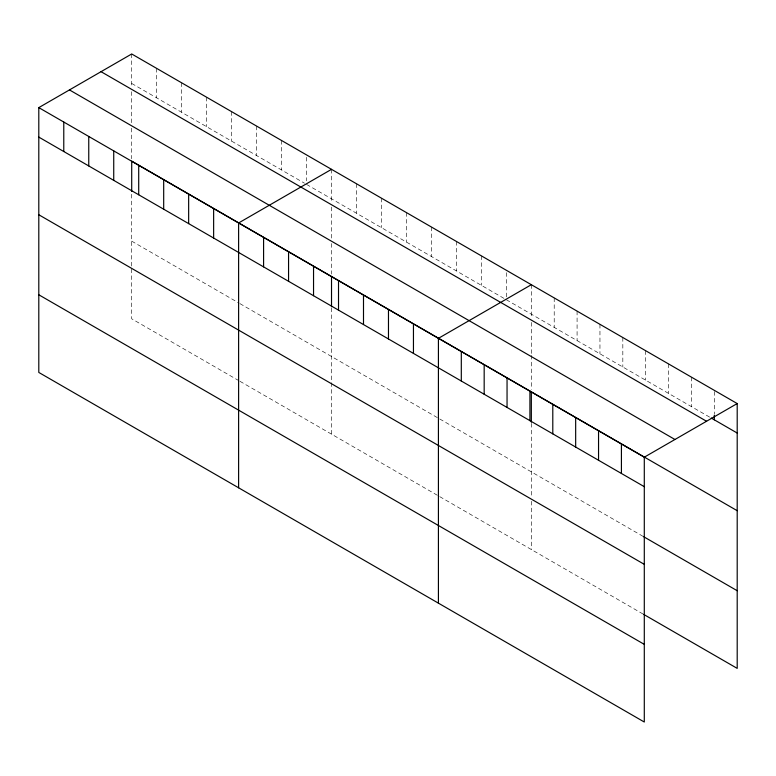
<?xml version="1.0" encoding="UTF-8"?>
<svg xmlns="http://www.w3.org/2000/svg" width="776" height="776" viewBox="0 0 776 776"><rect width="100%" height="100%" fill="white"/><g stroke="black" fill="none" stroke-linecap="round" stroke-linejoin="round"><path stroke-width="0.58" stroke-dasharray="3.88 2.91" d="M131.707 83.459L304.464 183.194M306.539 184.397L504.274 298.556M506.359 299.759L710.166 417.43M131.707 241.142L238.901 303.028M239.939 303.629L438.712 418.39M439.75 418.991L643.624 536.691M238.901 380.696L131.707 318.81L131.707 192.642M239.939 381.288L438.712 496.048M439.75 496.65L643.624 614.359M714.327 391.531L714.327 413.928M691.455 377.146L691.455 406.624M668.582 363.934L668.582 393.413M645.7 350.733L645.7 380.211M622.827 337.521L622.827 367M599.955 324.32L599.955 353.798M577.082 311.108L577.082 340.586M554.21 297.906L554.21 327.385M531.337 284.695L531.337 317.704M531.337 322.418L531.337 354.186M531.337 355.36L531.337 389.484M531.337 423.366L531.337 497.746M531.337 501.277L531.337 549.524M506.359 272.638L506.359 297.402M481.382 255.857L481.382 285.335M456.404 241.443L456.404 270.921M431.427 227.019L431.427 256.497M406.449 212.595L406.449 242.073M381.472 198.181L381.472 227.659M356.494 183.757L356.494 213.235M331.517 169.343L331.517 202.342M331.517 207.056L331.517 238.824M331.517 243.528L331.517 274.132M331.517 308.004L331.517 434.162M306.539 157.276L306.539 180.856M281.572 140.495L281.572 169.973M256.594 126.081L256.594 155.559M231.617 111.657L231.617 141.135M206.639 97.233L206.639 126.711M181.662 82.819L181.662 112.297M156.684 68.395L156.684 97.873M131.707 53.98L131.707 86.99M131.707 91.694L131.707 123.462M131.707 128.176L131.707 158.77"/><path stroke-width="1.16" d="M38.8 107.621L644.293 457.19L644.293 722.019L38.8 372.441L38.8 107.621L131.707 53.98L737.2 403.559L737.2 668.378L643.624 614.359M331.517 169.343L238.61 222.974L238.61 487.803M531.337 284.695L438.421 338.336L438.421 603.165M644.293 457.19L737.2 403.559M711.204 418.022L737.2 433.037M101.045 71.683L706.538 421.252M69.462 89.919L674.955 439.497M355.457 290.302L131.707 161.117L131.707 191.429M356.494 290.903L737.2 510.695M38.8 137.1L644.293 486.678M643.624 536.691L737.2 590.72M38.8 214.758L644.293 564.336M38.8 294.783L644.293 644.361M714.327 415.111L714.327 419.826M621.421 443.988L621.421 473.467M598.548 430.787L598.548 460.265M575.666 417.575L575.666 447.054M552.793 404.374L552.793 433.852M531.337 391.841L531.337 422.154M529.921 391.162L529.921 420.64M507.048 377.96L507.048 407.439M484.175 364.749L484.175 394.227M461.303 351.547L461.303 381.026M413.453 323.922L413.453 353.4M388.475 309.498L388.475 338.976M363.498 295.074L363.498 324.552M338.52 280.66L338.52 310.138M331.517 276.479L331.517 306.792M313.543 266.236L313.543 295.714M288.565 251.822L288.565 281.3M263.588 237.398L263.588 266.876M213.633 208.56L213.633 238.038M188.655 194.136L188.655 223.614M163.688 179.722L163.688 209.2M138.71 165.298L138.71 194.776M113.733 150.874L113.733 180.352M88.755 136.46L88.755 165.938M63.777 122.036L63.777 151.514"/></g></svg>
